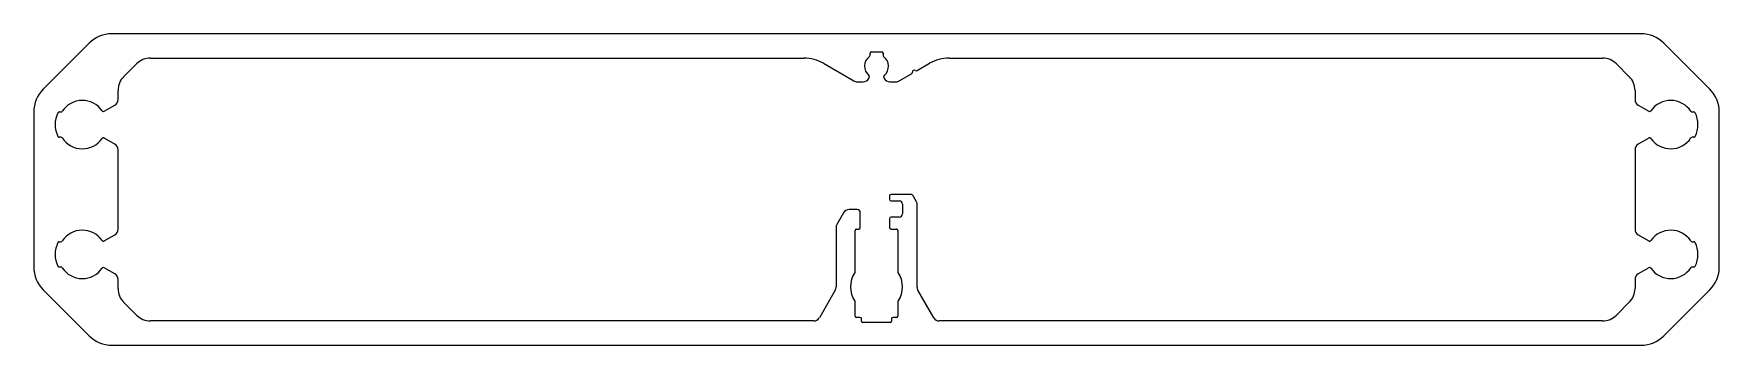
# Model space of a CAD drawing. Extents: x 7 to 267, y 7 to 55.
import ezdxf

# ---------------------------------------------------------------- set-up
doc = ezdxf.new("R2010")
doc.units = 0
doc.layers.get('0').update_dxf_attribs({"linetype": 'CONTINUOUS'})

msp = doc.modelspace()

# ---------------------------------------------------------------- linework, layer by layer
for p, q in [((255.36, 55.47), (19.51, 55.47)), ((15.97, 54.01), (8.9, 46.93)), ((136.44, 52.16), (136.44, 52.47)), ((136.64, 52.67), (138.24, 52.67)), ((138.44, 52.47), (138.44, 52.16)), ((265.97, 46.93), (258.9, 54.01)), ((21.31, 48.85), (23.31, 50.84)), ((25.43, 51.72), (126.25, 51.72)), ((129.25, 50.92), (133.95, 48.2)), ((143.7, 49.8), (145.62, 50.92)), ((148.62, 51.72), (249.44, 51.72)), ((251.56, 50.84), (253.56, 48.85)), ((134.45, 48.07), (135.37, 48.07)), ((136.24, 48.57), (136.32, 48.72)), ((138.55, 48.72), (138.63, 48.57)), ((139.5, 48.07), (140.43, 48.07)), ((140.93, 48.2), (142.85, 49.31)), ((18.31, 43.54), (19.94, 44.47)), ((20.44, 45.34), (20.44, 46.73)), ((254.44, 46.73), (254.44, 45.34)), ((254.94, 44.47), (256.56, 43.54)), ((7.44, 43.4), (7.44, 19.54)), ((11.34, 43.42), (11.63, 43.42)), ((263.25, 43.42), (263.53, 43.42)), ((267.44, 19.54), (267.44, 43.4)), ((11.63, 39.52), (11.34, 39.52)), ((19.94, 38.47), (18.31, 39.4)), ((256.56, 39.4), (254.94, 38.47)), ((263.53, 39.52), (263.25, 39.52)), ((20.44, 25.34), (20.44, 37.6)), ((254.44, 37.6), (254.44, 25.34)), ((139.44, 30.47), (139.44, 29.97)), ((142.68, 30.72), (139.69, 30.72)), ((139.69, 29.72), (140.94, 29.72)), ((141.44, 29.22), (141.44, 27.72)), ((143.62, 29.59), (143.11, 30.47)), ((143.69, 16.44), (143.69, 29.34)), ((132.34, 27.87), (131.32, 26.1)), ((134.44, 28.37), (133.21, 28.37)), ((134.94, 25.62), (134.94, 27.87)), ((139.44, 26.97), (139.44, 25.62)), ((140.94, 27.22), (139.69, 27.22)), ((11.34, 23.42), (11.63, 23.42)), ((18.31, 23.54), (19.94, 24.47)), ((131.19, 25.6), (131.19, 16.44)), ((134.14, 18.81), (134.14, 25.17)), ((134.34, 25.37), (134.69, 25.37)), ((139.69, 25.37), (140.54, 25.37)), ((140.74, 25.17), (140.74, 18.81)), ((254.94, 24.47), (256.56, 23.54)), ((263.25, 23.42), (263.53, 23.42)), ((11.63, 19.52), (11.34, 19.52)), ((19.94, 18.47), (18.31, 19.4)), ((256.56, 19.4), (254.94, 18.47)), ((263.53, 19.52), (263.25, 19.52)), ((8.9, 16.01), (15.97, 8.93)), ((20.44, 16.21), (20.44, 17.6)), ((131.05, 15.94), (128.62, 11.72)), ((146.26, 11.72), (143.82, 15.94)), ((254.44, 17.6), (254.44, 16.21)), ((258.9, 8.93), (265.97, 16.01)), ((23.31, 12.1), (21.31, 14.09)), ((134.14, 11.97), (134.14, 14.13)), ((140.74, 14.13), (140.74, 11.97)), ((253.56, 14.09), (251.56, 12.1)), ((127.75, 11.22), (25.43, 11.22)), ((134.89, 11.77), (134.34, 11.77)), ((135.14, 11.17), (135.14, 11.52)), ((139.54, 10.97), (135.34, 10.97)), ((139.74, 11.52), (139.74, 11.17)), ((140.54, 11.77), (139.99, 11.77)), ((249.44, 11.22), (147.12, 11.22)), ((19.51, 7.47), (255.36, 7.47))]:
    msp.add_line(p, q)
for centre, radius, start, end in [((19.51, 50.47), 5, 90, 135), ((255.36, 50.47), 5, 45, 90), ((136.19, 52.16), 0.25, 306.5296, 0), ((136.64, 52.47), 0.2, 90, 180), ((138.24, 52.47), 0.2, 0, 90), ((138.69, 52.16), 0.25, 180, 233.4704), ((25.43, 48.72), 3, 90, 135), ((126.25, 45.72), 6, 60, 90), ((137.44, 50.47), 1.85, 126.5296, 230.7432), ((137.44, 50.47), 1.85, 309.2568, 53.4704), ((142.73, 49.53), 0.25, 300, 2.9643), ((143.27, 49.56), 0.3, 57.0357, 182.9643), ((143.57, 50.02), 0.25, 237.0357, 300), ((148.62, 45.72), 6, 90, 120), ((249.44, 48.72), 3, 45, 90), ((12.44, 43.4), 5, 135, 180), ((23.44, 46.73), 3, 135, 180), ((134.45, 49.07), 1, 240, 270), ((135.37, 49.07), 1, 270, 330), ((136.11, 48.84), 0.25, 330, 50.7432), ((138.76, 48.84), 0.25, 129.2568, 210), ((139.5, 49.07), 1, 210, 270), ((140.43, 49.07), 1, 270, 300), ((251.44, 46.73), 3, 0, 45), ((262.44, 43.4), 5, 0, 45), ((14.94, 41.47), 3.73, 35.0781, 146.3954), ((19.44, 45.34), 1, 300, 0), ((255.44, 45.34), 1, 180, 240), ((259.94, 41.47), 3.73, 33.6046, 144.9219), ((14.94, 41.47), 4.2, 154.0555, 205.9445), ((11.34, 43.22), 0.2, 90, 154.0555), ((11.63, 43.67), 0.25, 270, 326.3954), ((18.19, 43.75), 0.25, 215.0781, 300), ((256.68, 43.75), 0.25, 240, 324.9219), ((263.25, 43.67), 0.25, 213.6046, 270), ((263.53, 43.22), 0.2, 25.9445, 90), ((259.94, 41.47), 4.2, 334.0555, 25.9445), ((11.34, 39.72), 0.2, 205.9445, 270), ((11.63, 39.27), 0.25, 33.6046, 90), ((14.94, 41.47), 3.73, 213.6046, 324.9219), ((18.19, 39.19), 0.25, 60, 144.9219), ((256.68, 39.19), 0.25, 35.0781, 120), ((259.94, 41.47), 3.73, 215.0781, 326.3954), ((263.25, 39.27), 0.25, 90, 146.3954), ((263.53, 39.72), 0.2, 270, 334.0555), ((19.44, 37.6), 1, 360, 60), ((255.44, 37.6), 1, 120, 180), ((139.69, 30.47), 0.25, 90, 180), ((139.69, 29.97), 0.25, 180, 270), ((140.94, 29.22), 0.5, 0, 90), ((142.68, 30.22), 0.5, 30, 90), ((143.19, 29.34), 0.5, 360, 30), ((132.19, 25.6), 1, 150, 180), ((133.21, 27.37), 1, 90, 150), ((134.44, 27.87), 0.5, 360, 90), ((139.69, 26.97), 0.25, 90, 180), ((140.94, 27.72), 0.5, 270, 0), ((11.34, 23.22), 0.2, 90, 154.0555), ((11.63, 23.67), 0.25, 270, 326.3954), ((14.94, 21.47), 3.73, 35.0781, 146.3954), ((18.19, 23.75), 0.25, 215.0781, 300), ((19.44, 25.34), 1, 300, 0), ((134.34, 25.17), 0.2, 90, 180), ((134.69, 25.62), 0.25, 270, 0), ((139.69, 25.62), 0.25, 180, 270), ((140.54, 25.17), 0.2, 0, 90), ((255.44, 25.34), 1, 180, 240), ((256.68, 23.75), 0.25, 240, 324.9219), ((259.94, 21.47), 3.73, 33.6046, 144.9219), ((263.25, 23.67), 0.25, 213.6046, 270), ((263.53, 23.22), 0.2, 25.9445, 90), ((14.94, 21.47), 4.2, 154.0555, 205.9445), ((259.94, 21.47), 4.2, 334.0555, 25.9445), ((12.44, 19.54), 5, 180, 225), ((11.34, 19.72), 0.2, 205.9445, 270), ((11.63, 19.27), 0.25, 33.6046, 90), ((14.94, 21.47), 3.73, 213.6046, 324.9219), ((18.19, 19.19), 0.25, 60, 144.9219), ((19.44, 17.6), 1, 360, 60), ((137.44, 16.47), 4, 146.6465, 213.3535), ((133.89, 18.81), 0.25, 326.6465, 0), ((140.99, 18.81), 0.25, 180, 213.3535), ((137.44, 16.47), 4, 326.6465, 33.3535), ((255.44, 17.6), 1, 120, 180), ((256.68, 19.19), 0.25, 35.0781, 120), ((259.94, 21.47), 3.73, 215.0781, 326.3954), ((263.25, 19.27), 0.25, 90, 146.3954), ((263.53, 19.72), 0.2, 270, 334.0555), ((262.44, 19.54), 5, 315, 0), ((23.44, 16.21), 3, 180, 225), ((130.19, 16.44), 1, 330, 360), ((144.69, 16.44), 1, 180, 210), ((251.44, 16.21), 3, 315, 0), ((133.89, 14.13), 0.25, 360, 33.3535), ((140.99, 14.13), 0.25, 146.6465, 180), ((25.43, 14.22), 3, 225, 270), ((127.75, 12.22), 1, 270, 330), ((134.34, 11.97), 0.2, 180, 270), ((134.89, 11.52), 0.25, 0, 90), ((135.34, 11.17), 0.2, 180, 270), ((139.54, 11.17), 0.2, 270, 360), ((139.99, 11.52), 0.25, 90, 180), ((140.54, 11.97), 0.2, 270, 360), ((147.12, 12.22), 1, 210, 270), ((249.44, 14.22), 3, 270, 315), ((19.51, 12.47), 5, 225, 270), ((255.36, 12.47), 5, 270, 315)]:
    msp.add_arc(centre, radius, start, end)

doc.saveas('drawing.dxf')
